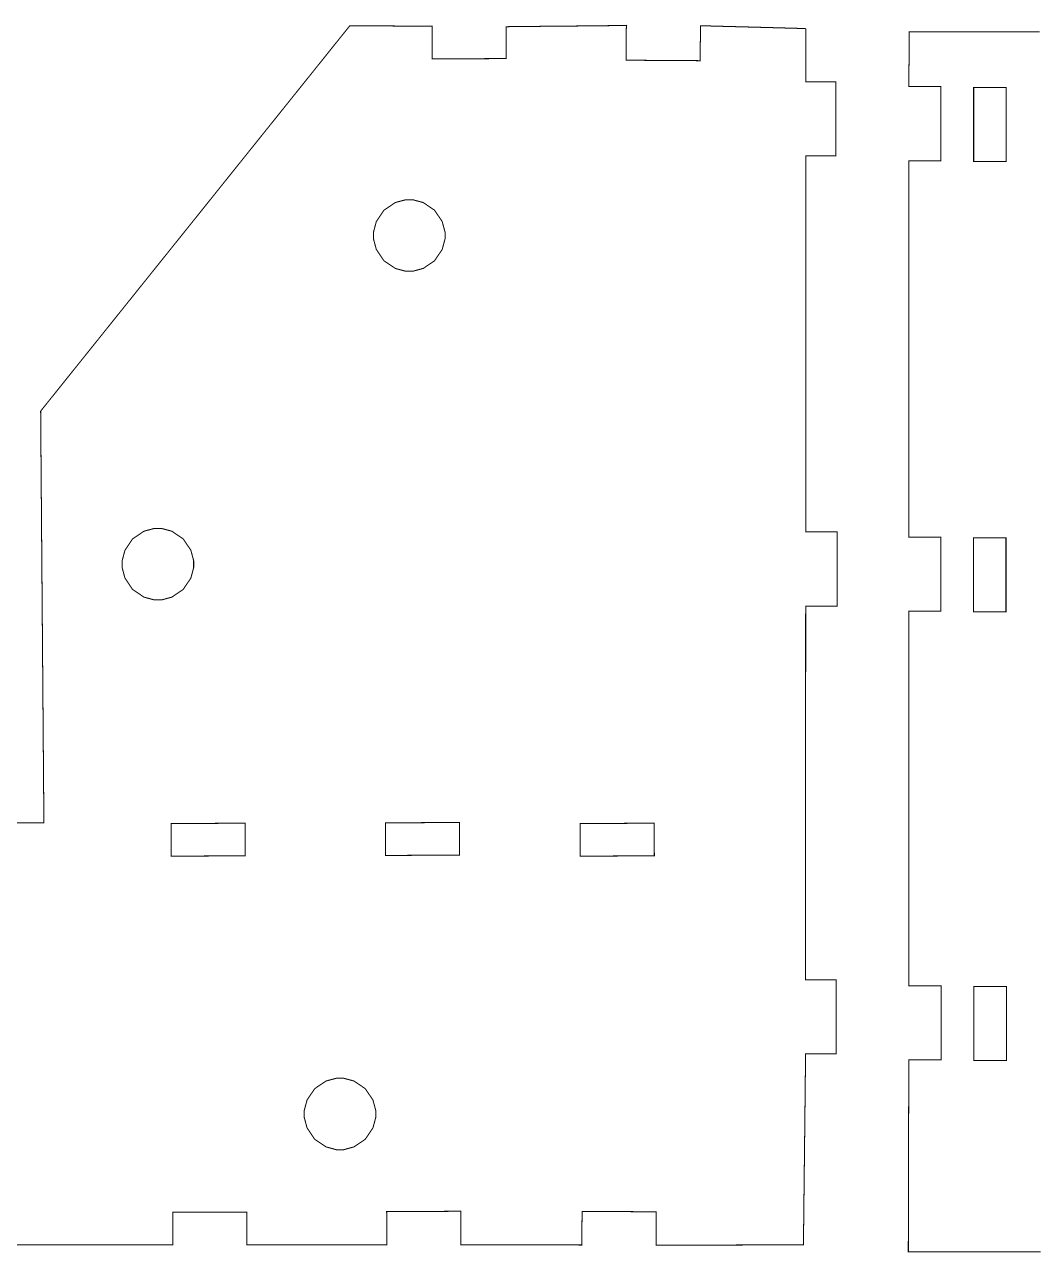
# Model space of a CAD drawing. Extents: x 0.7 to 27.4, y 1.6 to 10.2.
# Drawn here: x 6.86 to 9.507, y 6.965 to 10.183 of the extents above; entities that cross this region are included whole.
import ezdxf

# ---------------------------------------------------------------- set-up
doc = ezdxf.new("R2010")
doc.units = 0
doc.header["$MEASUREMENT"] = 0

msp = doc.modelspace()

# ---------------------------------------------------------------- linework, layer by layer
at = {"color": 0, "const_width": 0.00266}
for points in [[(8.90788, 10.1728), (8.90788, 10.1728), (8.90788, 10.1512), (8.90788, 10.1033), (8.90788, 10.0554), (8.90788, 10.0336), (8.90788, 10.0336), (8.90788, 10.0336), (8.92019, 10.0336), (8.94743, 10.0336), (8.97467, 10.0336), (8.98703, 10.0336), (8.98703, 10.0336), (8.98703, 10.0336), (8.98703, 10.0253), (8.98703, 10.0033), (8.98703, 9.97222), (8.98703, 9.93658), (8.98703, 9.90093), (8.98703, 9.86985), (8.98703, 9.84782), (8.98703, 9.83946), (8.98703, 9.83946), (8.98703, 9.83946), (8.97461, 9.83946), (8.94743, 9.83946), (8.92019, 9.83946), (8.90782, 9.83946), (8.90782, 9.83946), (8.90782, 9.83946), (8.90776, 9.79715), (8.90776, 9.68544), (8.90776, 9.5275), (8.90771, 9.34646), (8.90767, 9.16547), (8.90767, 9.00754), (8.90767, 8.89583), (8.90767, 8.85346), (8.90767, 8.85346), (8.90767, 8.85346), (8.92046, 8.85346), (8.94874, 8.85346), (8.97694, 8.85346), (8.98981, 8.85346), (8.98981, 8.85346), (8.98981, 8.85346), (8.98981, 8.84517), (8.98981, 8.82314), (8.98981, 8.79204), (8.98981, 8.7564), (8.98981, 8.72076), (8.98981, 8.68967), (8.98981, 8.66764), (8.98981, 8.65929), (8.98981, 8.65929), (8.98981, 8.65929), (8.97694, 8.65929), (8.94874, 8.65929), (8.92046, 8.65929), (8.90767, 8.65929), (8.90767, 8.65929), (8.90767, 8.65929), (8.90761, 8.61724), (8.90761, 8.50624), (8.90756, 8.34933), (8.90756, 8.16943), (8.9075, 7.98958), (8.90744, 7.83268), (8.90744, 7.72168), (8.90744, 7.67958), (8.90744, 7.67958), (8.90744, 7.67958), (8.91997, 7.67958), (8.94754, 7.67958), (8.9751, 7.67958), (8.98768, 7.67958), (8.98768, 7.67958), (8.98768, 7.67958), (8.98768, 7.67128), (8.98768, 7.64925), (8.98768, 7.61817), (8.98768, 7.58251), (8.98768, 7.54688), (8.98768, 7.51579), (8.98768, 7.49376), (8.98768, 7.4854), (8.98768, 7.4854), (8.98768, 7.4854), (8.9751, 7.4854), (8.94754, 7.4854), (8.91997, 7.4854), (8.90744, 7.4854), (8.90744, 7.4854), (8.90744, 7.4854), (8.90717, 7.46392), (8.90653, 7.40722), (8.90565, 7.3271), (8.90463, 7.23525), (8.90354, 7.14339), (8.90267, 7.06326), (8.90201, 7.00657), (8.90181, 6.98503), (8.90181, 6.98503), (8.90181, 6.98503), (8.88514, 6.98503), (8.84136, 6.98492), (8.77946, 6.98481), (8.7085, 6.98465), (8.63753, 6.98454), (8.57563, 6.98443), (8.53185, 6.98432), (8.51525, 6.98426), (8.51525, 6.98426), (8.51525, 6.98426), (8.51531, 6.99794), (8.5154, 7.02794), (8.51551, 7.058), (8.51563, 7.07161), (8.51563, 7.07161), (8.51563, 7.07161), (8.50726, 7.07167), (8.48525, 7.07183), (8.45415, 7.07206), (8.41851, 7.07226), (8.38286, 7.07249), (8.35178, 7.07269), (8.32975, 7.07286), (8.32146, 7.07286), (8.32146, 7.07286), (8.32146, 7.07286), (8.32129, 7.05914), (8.32101, 7.02881), (8.32075, 6.99849), (8.32064, 6.98469), (8.32064, 6.98469), (8.32064, 6.98469), (8.30697, 6.98475), (8.27106, 6.98481), (8.22021, 6.98486), (8.162, 6.98492), (8.10374, 6.98497), (8.0529, 6.98503), (8.01699, 6.98508), (8.00336, 6.98508), (8.00336, 6.98508), (8.00336, 6.98508), (8.00331, 6.99886), (8.00325, 7.02908), (8.00319, 7.05935), (8.00319, 7.07308), (8.00319, 7.07308), (8.00319, 7.07308), (7.99485, 7.07308), (7.97282, 7.07297), (7.94174, 7.07286), (7.90608, 7.07269), (7.87044, 7.0726), (7.83936, 7.07249), (7.81733, 7.07238), (7.80903, 7.07232), (7.80903, 7.07232), (7.80903, 7.07232), (7.80908, 7.05871), (7.80919, 7.02869), (7.80931, 6.99875), (7.8094, 6.98508), (7.8094, 6.98508), (7.8094, 6.98508), (7.79357, 6.98508), (7.75185, 6.98508), (7.69288, 6.98508), (7.62528, 6.98508), (7.55767, 6.98508), (7.49869, 6.98508), (7.45697, 6.98508), (7.44119, 6.98508), (7.44119, 6.98508), (7.44119, 6.98508), (7.44276, 6.98508), (7.44276, 6.98508), (7.44276, 6.98508), (7.44271, 6.99849), (7.44271, 7.02783), (7.44271, 7.05724), (7.44271, 7.07058), (7.44271, 7.07058), (7.44271, 7.07058), (7.43435, 7.07058), (7.41233, 7.07058), (7.38124, 7.07058), (7.3456, 7.07053), (7.30994, 7.07047), (7.27886, 7.07047), (7.25683, 7.07047), (7.24854, 7.07042), (7.24854, 7.07042), (7.24854, 7.07042), (7.24854, 7.05713), (7.24854, 7.02778), (7.24854, 6.99843), (7.24858, 6.98508), (7.24858, 6.98508), (7.24858, 6.98508), (7.21994, 6.98514), (7.14447, 6.98514), (7.03776, 6.98514), (6.91542, 6.98514), (6.79308, 6.98514)], [(6.80647, 8.09153), (6.859, 8.09147), (6.89621, 8.09147), (6.91032, 8.09142), (6.91032, 8.09142), (6.91032, 8.09142), (6.90994, 8.13781), (6.90896, 8.25999), (6.90761, 8.43278), (6.90603, 8.63081), (6.90446, 8.82889), (6.9031, 9.00168), (6.90213, 9.12386), (6.90181, 9.17019), (6.90181, 9.17019), (6.90181, 9.17019), (6.91086, 9.18158), (6.93664, 9.2136), (6.97657, 9.26346), (7.02843, 9.32807), (7.08979, 9.40451), (7.15826, 9.48981), (7.2315, 9.58106), (7.30712, 9.67524), (7.38271, 9.76947), (7.45594, 9.86074), (7.52442, 9.94601), (7.58578, 10.0225), (7.63764, 10.0871), (7.67757, 10.1369), (7.70335, 10.1689), (7.71246, 10.1803), (7.71246, 10.1803), (7.71246, 10.1803), (7.72168, 10.1802), (7.74615, 10.1801), (7.78071, 10.1798), (7.82032, 10.1796), (7.85986, 10.1793), (7.89442, 10.1791), (7.91889, 10.1789), (7.92817, 10.1788), (7.92817, 10.1788), (7.92817, 10.1788), (7.92817, 10.1655), (7.92833, 10.1361), (7.92844, 10.1067), (7.9285, 10.0933), (7.9285, 10.0933), (7.9285, 10.0933), (7.93679, 10.0934), (7.95882, 10.0935), (7.9899, 10.0936), (8.02556, 10.0937), (8.06119, 10.0939), (8.09229, 10.094), (8.11431, 10.0941), (8.12267, 10.0941), (8.12267, 10.0941), (8.12267, 10.0941), (8.12261, 10.1072), (8.1225, 10.1359), (8.12235, 10.1647), (8.12235, 10.1777), (8.12235, 10.1777), (8.12235, 10.1777), (8.13585, 10.1779), (8.17156, 10.1782), (8.22206, 10.1788), (8.27989, 10.1793), (8.33772, 10.1798), (8.38824, 10.1804), (8.42393, 10.1807), (8.4375, 10.1808), (8.4375, 10.1808)], [(8.90788, 10.1728), (8.90788, 10.1728), (8.86475, 10.174), (8.76992, 10.1766), (8.67503, 10.1791), (8.63194, 10.1803), (8.63194, 10.1803), (8.63194, 10.1803), (8.63178, 10.166), (8.6314, 10.1344), (8.63103, 10.103), (8.63092, 10.0886), (8.63092, 10.0886), (8.63092, 10.0886), (8.62256, 10.0887), (8.60053, 10.0888), (8.56944, 10.089), (8.53381, 10.0893), (8.49815, 10.0895), (8.46707, 10.0897), (8.44504, 10.0898), (8.43674, 10.0899), (8.43674, 10.0899), (8.43674, 10.0899), (8.43685, 10.1041), (8.43713, 10.1354), (8.43733, 10.1667), (8.4375, 10.1808), (8.4375, 10.1808), (8.4375, 10.1808), (8.43901, 10.182), (8.43901, 10.182)], [(9.52371, 6.96653), (9.39632, 6.96653), (9.28521, 6.96653), (9.2066, 6.96653), (9.17681, 6.96653), (9.17681, 6.96653), (9.17681, 6.96653), (9.17681, 6.98817), (9.17697, 7.04525), (9.17714, 7.12587), (9.1774, 7.21832), (9.17763, 7.31076), (9.17779, 7.39139), (9.17796, 7.44846), (9.178, 7.47006), (9.178, 7.47006), (9.178, 7.47006), (9.19129, 7.47006), (9.22054, 7.47006), (9.24978, 7.47006), (9.26313, 7.47006), (9.26313, 7.47006), (9.26313, 7.47006), (9.26313, 7.4784), (9.26313, 7.50043), (9.26313, 7.53153), (9.26313, 7.56717), (9.26313, 7.60281), (9.26313, 7.6339), (9.26313, 7.65593), (9.26313, 7.66422), (9.26313, 7.66422), (9.26313, 7.66422), (9.24978, 7.66422), (9.22054, 7.66422), (9.19129, 7.66422), (9.178, 7.66422), (9.178, 7.66422), (9.178, 7.66422), (9.178, 7.70643), (9.178, 7.81765), (9.178, 7.97493), (9.178, 8.15517), (9.178, 8.33539), (9.178, 8.49268), (9.178, 8.60389), (9.178, 8.64606), (9.178, 8.64606), (9.178, 8.64606), (9.19108, 8.64606), (9.21983, 8.64606), (9.24858, 8.64606), (9.26172, 8.64606), (9.26172, 8.64606), (9.26172, 8.64606), (9.26172, 8.6544), (9.26172, 8.67643), (9.26172, 8.70751), (9.26172, 8.74317), (9.26172, 8.77881), (9.26172, 8.8099), (9.26172, 8.83192), (9.26172, 8.84022), (9.26172, 8.84022), (9.26172, 8.84022), (9.24858, 8.84022), (9.21983, 8.84022), (9.19108, 8.84022), (9.178, 8.84022), (9.178, 8.84022), (9.178, 8.84022), (9.178, 8.88265), (9.178, 8.99436), (9.178, 9.15229), (9.178, 9.33339), (9.178, 9.51449), (9.178, 9.67242), (9.178, 9.78412), (9.178, 9.8265), (9.178, 9.8265), (9.178, 9.8265), (9.19119, 9.8265), (9.22021, 9.8265), (9.24918, 9.8265), (9.26243, 9.8265), (9.26243, 9.8265), (9.26243, 9.8265), (9.26243, 9.83485), (9.26243, 9.85688), (9.26243, 9.88797), (9.26243, 9.92361), (9.26243, 9.95925), (9.26243, 9.99035), (9.26243, 10.0124), (9.26243, 10.0207), (9.26243, 10.0207), (9.26243, 10.0207), (9.24918, 10.0207), (9.22021, 10.0207), (9.19119, 10.0207), (9.178, 10.0207), (9.178, 10.0207), (9.178, 10.0207), (9.17822, 10.0431), (9.17871, 10.0924), (9.17914, 10.1417), (9.17942, 10.1641), (9.17942, 10.1641), (9.17942, 10.1641), (9.17942, 10.1641), (9.19476, 10.1641), (9.23525, 10.1641), (9.29254, 10.1641), (9.35818, 10.1641), (9.42378, 10.1641), (9.48107, 10.1641), (9.52154, 10.1641)]]:
    msp.add_lwpolyline(points, dxfattribs=at)
for points in [[(9.3481, 10.0186), (9.4336, 10.0186), (9.4336, 9.82443), (9.3481, 9.82443), (9.3481, 10.0186)], [(7.86828, 9.72424), (7.8591, 9.72424), (7.83176, 9.7169), (7.80197, 9.69678), (7.78185, 9.66699), (7.77453, 9.63965), (7.77453, 9.63049), (7.77453, 9.62136), (7.78185, 9.59403), (7.80197, 9.56418), (7.83176, 9.54411), (7.8591, 9.53674), (7.86828, 9.53674), (7.87739, 9.53674), (7.90474, 9.54411), (7.93451, 9.56418), (7.95464, 9.59403), (7.96203, 9.62136), (7.96203, 9.63049), (7.96203, 9.63965), (7.95464, 9.66699), (7.93451, 9.69678), (7.90474, 9.7169), (7.87739, 9.72424), (7.86828, 9.72424)], [(7.86828, 9.72424), (7.8591, 9.72424), (7.83176, 9.7169), (7.80197, 9.69678), (7.78185, 9.66699), (7.77453, 9.63965), (7.77453, 9.63049), (7.77453, 9.62136), (7.78185, 9.59403), (7.80197, 9.56418), (7.83176, 9.54411), (7.8591, 9.53674), (7.86828, 9.53674), (7.87739, 9.53674), (7.90474, 9.54411), (7.93451, 9.56418), (7.95464, 9.59403), (7.96203, 9.62136), (7.96203, 9.63049), (7.96203, 9.63965), (7.95464, 9.66699), (7.93451, 9.69678), (7.90474, 9.7169), (7.87739, 9.72424), (7.86828, 9.72424)], [(7.86828, 9.72424), (7.8591, 9.72424), (7.83176, 9.7169), (7.80197, 9.69678), (7.78185, 9.66699), (7.77453, 9.63965), (7.77453, 9.63049), (7.77453, 9.62136), (7.78185, 9.59403), (7.80197, 9.56418), (7.83176, 9.54411), (7.8591, 9.53674), (7.86828, 9.53674), (7.87739, 9.53674), (7.90474, 9.54411), (7.93451, 9.56418), (7.95464, 9.59403), (7.96203, 9.62136), (7.96203, 9.63049), (7.96203, 9.63965), (7.95464, 9.66699), (7.93451, 9.69678), (7.90474, 9.7169), (7.87739, 9.72424), (7.86828, 9.72424)], [(7.86828, 9.72424), (7.8591, 9.72424), (7.83176, 9.7169), (7.80197, 9.69678), (7.78185, 9.66699), (7.77453, 9.63965), (7.77453, 9.63049), (7.77453, 9.62136), (7.78185, 9.59403), (7.80197, 9.56418), (7.83176, 9.54411), (7.8591, 9.53674), (7.86828, 9.53674), (7.87739, 9.53674), (7.90474, 9.54411), (7.93451, 9.56418), (7.95464, 9.59403), (7.96203, 9.62136), (7.96203, 9.63049), (7.96203, 9.63965), (7.95464, 9.66699), (7.93451, 9.69678), (7.90474, 9.7169), (7.87739, 9.72424), (7.86828, 9.72424)], [(7.86828, 9.72424), (7.8591, 9.72424), (7.83176, 9.7169), (7.80197, 9.69678), (7.78185, 9.66699), (7.77453, 9.63965), (7.77453, 9.63049), (7.77453, 9.62136), (7.78185, 9.59403), (7.80197, 9.56418), (7.83176, 9.54411), (7.8591, 9.53674), (7.86828, 9.53674), (7.87739, 9.53674), (7.90474, 9.54411), (7.93451, 9.56418), (7.95464, 9.59403), (7.96203, 9.62136), (7.96203, 9.63049), (7.96203, 9.63965), (7.95464, 9.66699), (7.93451, 9.69678), (7.90474, 9.7169), (7.87739, 9.72424), (7.86828, 9.72424)], [(7.86828, 9.72424), (7.8591, 9.72424), (7.83176, 9.7169), (7.80197, 9.69678), (7.78185, 9.66699), (7.77453, 9.63965), (7.77453, 9.63049), (7.77453, 9.62136), (7.78185, 9.59403), (7.80197, 9.56418), (7.83176, 9.54411), (7.8591, 9.53674), (7.86828, 9.53674), (7.87739, 9.53674), (7.90474, 9.54411), (7.93451, 9.56418), (7.95464, 9.59403), (7.96203, 9.62136), (7.96203, 9.63049), (7.96203, 9.63965), (7.95464, 9.66699), (7.93451, 9.69678), (7.90474, 9.7169), (7.87739, 9.72424), (7.86828, 9.72424)], [(7.86828, 9.72424), (7.8591, 9.72424), (7.83176, 9.7169), (7.80197, 9.69678), (7.78185, 9.66699), (7.77453, 9.63965), (7.77453, 9.63049), (7.77453, 9.62136), (7.78185, 9.59403), (7.80197, 9.56418), (7.83176, 9.54411), (7.8591, 9.53674), (7.86828, 9.53674), (7.87739, 9.53674), (7.90474, 9.54411), (7.93451, 9.56418), (7.95464, 9.59403), (7.96203, 9.62136), (7.96203, 9.63049), (7.96203, 9.63965), (7.95464, 9.66699), (7.93451, 9.69678), (7.90474, 9.7169), (7.87739, 9.72424), (7.86828, 9.72424)], [(7.86828, 9.72424), (7.8591, 9.72424), (7.83176, 9.7169), (7.80197, 9.69678), (7.78185, 9.66699), (7.77453, 9.63965), (7.77453, 9.63049), (7.77453, 9.62136), (7.78185, 9.59403), (7.80197, 9.56418), (7.83176, 9.54411), (7.8591, 9.53674), (7.86828, 9.53674), (7.87739, 9.53674), (7.90474, 9.54411), (7.93451, 9.56418), (7.95464, 9.59403), (7.96203, 9.62136), (7.96203, 9.63049), (7.96203, 9.63965), (7.95464, 9.66699), (7.93451, 9.69678), (7.90474, 9.7169), (7.87739, 9.72424), (7.86828, 9.72424)], [(7.86828, 9.72424), (7.8591, 9.72424), (7.83176, 9.7169), (7.80197, 9.69678), (7.78185, 9.66699), (7.77453, 9.63965), (7.77453, 9.63049), (7.77453, 9.62136), (7.78185, 9.59403), (7.80197, 9.56418), (7.83176, 9.54411), (7.8591, 9.53674), (7.86828, 9.53674), (7.87739, 9.53674), (7.90474, 9.54411), (7.93451, 9.56418), (7.95464, 9.59403), (7.96203, 9.62136), (7.96203, 9.63049), (7.96203, 9.63965), (7.95464, 9.66699), (7.93451, 9.69678), (7.90474, 9.7169), (7.87739, 9.72424), (7.86828, 9.72424)], [(7.86828, 9.72424), (7.8591, 9.72424), (7.83176, 9.7169), (7.80197, 9.69678), (7.78185, 9.66699), (7.77453, 9.63965), (7.77453, 9.63049), (7.77453, 9.62136), (7.78185, 9.59403), (7.80197, 9.56418), (7.83176, 9.54411), (7.8591, 9.53674), (7.86828, 9.53674), (7.87739, 9.53674), (7.90474, 9.54411), (7.93451, 9.56418), (7.95464, 9.59403), (7.96203, 9.62136), (7.96203, 9.63049), (7.96203, 9.63965), (7.95464, 9.66699), (7.93451, 9.69678), (7.90474, 9.7169), (7.87739, 9.72424), (7.86828, 9.72424)], [(7.86828, 9.72424), (7.8591, 9.72424), (7.83176, 9.7169), (7.80197, 9.69678), (7.78185, 9.66699), (7.77453, 9.63965), (7.77453, 9.63049), (7.77453, 9.62136), (7.78185, 9.59403), (7.80197, 9.56418), (7.83176, 9.54411), (7.8591, 9.53674), (7.86828, 9.53674), (7.87739, 9.53674), (7.90474, 9.54411), (7.93451, 9.56418), (7.95464, 9.59403), (7.96203, 9.62136), (7.96203, 9.63049), (7.96203, 9.63965), (7.95464, 9.66699), (7.93451, 9.69678), (7.90474, 9.7169), (7.87739, 9.72424), (7.86828, 9.72424)], [(7.86828, 9.72424), (7.8591, 9.72424), (7.83176, 9.7169), (7.80197, 9.69678), (7.78185, 9.66699), (7.77453, 9.63965), (7.77453, 9.63049), (7.77453, 9.62136), (7.78185, 9.59403), (7.80197, 9.56418), (7.83176, 9.54411), (7.8591, 9.53674), (7.86828, 9.53674), (7.87739, 9.53674), (7.90474, 9.54411), (7.93451, 9.56418), (7.95464, 9.59403), (7.96203, 9.62136), (7.96203, 9.63049), (7.96203, 9.63965), (7.95464, 9.66699), (7.93451, 9.69678), (7.90474, 9.7169), (7.87739, 9.72424), (7.86828, 9.72424)], [(7.86828, 9.72424), (7.8591, 9.72424), (7.83176, 9.7169), (7.80197, 9.69678), (7.78185, 9.66699), (7.77453, 9.63965), (7.77453, 9.63049), (7.77453, 9.62136), (7.78185, 9.59403), (7.80197, 9.56418), (7.83176, 9.54411), (7.8591, 9.53674), (7.86828, 9.53674), (7.87739, 9.53674), (7.90474, 9.54411), (7.93451, 9.56418), (7.95464, 9.59403), (7.96203, 9.62136), (7.96203, 9.63049), (7.96203, 9.63965), (7.95464, 9.66699), (7.93451, 9.69678), (7.90474, 9.7169), (7.87739, 9.72424), (7.86828, 9.72424)], [(7.86828, 9.72424), (7.8591, 9.72424), (7.83176, 9.7169), (7.80197, 9.69678), (7.78185, 9.66699), (7.77453, 9.63965), (7.77453, 9.63049), (7.77453, 9.62136), (7.78185, 9.59403), (7.80197, 9.56418), (7.83176, 9.54411), (7.8591, 9.53674), (7.86828, 9.53674), (7.87739, 9.53674), (7.90474, 9.54411), (7.93451, 9.56418), (7.95464, 9.59403), (7.96203, 9.62136), (7.96203, 9.63049), (7.96203, 9.63965), (7.95464, 9.66699), (7.93451, 9.69678), (7.90474, 9.7169), (7.87739, 9.72424), (7.86828, 9.72424)], [(7.86828, 9.72424), (7.8591, 9.72424), (7.83176, 9.7169), (7.80197, 9.69678), (7.78185, 9.66699), (7.77453, 9.63965), (7.77453, 9.63049), (7.77453, 9.62136), (7.78185, 9.59403), (7.80197, 9.56418), (7.83176, 9.54411), (7.8591, 9.53674), (7.86828, 9.53674), (7.87739, 9.53674), (7.90474, 9.54411), (7.93451, 9.56418), (7.95464, 9.59403), (7.96203, 9.62136), (7.96203, 9.63049), (7.96203, 9.63965), (7.95464, 9.66699), (7.93451, 9.69678), (7.90474, 9.7169), (7.87739, 9.72424), (7.86828, 9.72424)], [(7.86828, 9.72424), (7.8591, 9.72424), (7.83176, 9.7169), (7.80197, 9.69678), (7.78185, 9.66699), (7.77453, 9.63965), (7.77453, 9.63049), (7.77453, 9.62136), (7.78185, 9.59403), (7.80197, 9.56418), (7.83176, 9.54411), (7.8591, 9.53674), (7.86828, 9.53674), (7.87739, 9.53674), (7.90474, 9.54411), (7.93451, 9.56418), (7.95464, 9.59403), (7.96203, 9.62136), (7.96203, 9.63049), (7.96203, 9.63965), (7.95464, 9.66699), (7.93451, 9.69678), (7.90474, 9.7169), (7.87739, 9.72424), (7.86828, 9.72424)], [(7.86828, 9.72424), (7.8591, 9.72424), (7.83176, 9.7169), (7.80197, 9.69678), (7.78185, 9.66699), (7.77453, 9.63965), (7.77453, 9.63049), (7.77453, 9.62136), (7.78185, 9.59403), (7.80197, 9.56418), (7.83176, 9.54411), (7.8591, 9.53674), (7.86828, 9.53674), (7.87739, 9.53674), (7.90474, 9.54411), (7.93451, 9.56418), (7.95464, 9.59403), (7.96203, 9.62136), (7.96203, 9.63049), (7.96203, 9.63965), (7.95464, 9.66699), (7.93451, 9.69678), (7.90474, 9.7169), (7.87739, 9.72424), (7.86828, 9.72424)], [(7.86828, 9.72424), (7.8591, 9.72424), (7.83176, 9.7169), (7.80197, 9.69678), (7.78185, 9.66699), (7.77453, 9.63965), (7.77453, 9.63049), (7.77453, 9.62136), (7.78185, 9.59403), (7.80197, 9.56418), (7.83176, 9.54411), (7.8591, 9.53674), (7.86828, 9.53674), (7.87739, 9.53674), (7.90474, 9.54411), (7.93451, 9.56418), (7.95464, 9.59403), (7.96203, 9.62136), (7.96203, 9.63049), (7.96203, 9.63965), (7.95464, 9.66699), (7.93451, 9.69678), (7.90474, 9.7169), (7.87739, 9.72424), (7.86828, 9.72424)], [(7.86828, 9.72424), (7.8591, 9.72424), (7.83176, 9.7169), (7.80197, 9.69678), (7.78185, 9.66699), (7.77453, 9.63965), (7.77453, 9.63049), (7.77453, 9.62136), (7.78185, 9.59403), (7.80197, 9.56418), (7.83176, 9.54411), (7.8591, 9.53674), (7.86828, 9.53674), (7.87739, 9.53674), (7.90474, 9.54411), (7.93451, 9.56418), (7.95464, 9.59403), (7.96203, 9.62136), (7.96203, 9.63049), (7.96203, 9.63965), (7.95464, 9.66699), (7.93451, 9.69678), (7.90474, 9.7169), (7.87739, 9.72424), (7.86828, 9.72424)], [(7.86828, 9.72424), (7.8591, 9.72424), (7.83176, 9.7169), (7.80197, 9.69678), (7.78185, 9.66699), (7.77453, 9.63965), (7.77453, 9.63049), (7.77453, 9.62136), (7.78185, 9.59403), (7.80197, 9.56418), (7.83176, 9.54411), (7.8591, 9.53674), (7.86828, 9.53674), (7.87739, 9.53674), (7.90474, 9.54411), (7.93451, 9.56418), (7.95464, 9.59403), (7.96203, 9.62136), (7.96203, 9.63049), (7.96203, 9.63965), (7.95464, 9.66699), (7.93451, 9.69678), (7.90474, 9.7169), (7.87739, 9.72424), (7.86828, 9.72424)], [(7.86828, 9.72424), (7.8591, 9.72424), (7.83176, 9.7169), (7.80197, 9.69678), (7.78185, 9.66699), (7.77453, 9.63965), (7.77453, 9.63049), (7.77453, 9.62136), (7.78185, 9.59403), (7.80197, 9.56418), (7.83176, 9.54411), (7.8591, 9.53674), (7.86828, 9.53674), (7.87739, 9.53674), (7.90474, 9.54411), (7.93451, 9.56418), (7.95464, 9.59403), (7.96203, 9.62136), (7.96203, 9.63049), (7.96203, 9.63965), (7.95464, 9.66699), (7.93451, 9.69678), (7.90474, 9.7169), (7.87739, 9.72424), (7.86828, 9.72424)], [(7.20925, 8.86279), (7.20008, 8.86279), (7.17275, 8.85547), (7.1429, 8.83539), (7.12283, 8.80556), (7.1155, 8.77821), (7.1155, 8.76904), (7.1155, 8.75993), (7.12283, 8.73258), (7.1429, 8.70281), (7.17275, 8.68267), (7.20008, 8.67529), (7.20925, 8.67529), (7.21838, 8.67529), (7.24571, 8.68267), (7.2755, 8.70281), (7.29562, 8.73258), (7.303, 8.75993), (7.303, 8.76904), (7.303, 8.77821), (7.29562, 8.80556), (7.2755, 8.83539), (7.24571, 8.85547), (7.21838, 8.86279), (7.20925, 8.86279)], [(7.20925, 8.86279), (7.20008, 8.86279), (7.17275, 8.85547), (7.1429, 8.83539), (7.12283, 8.80556), (7.1155, 8.77821), (7.1155, 8.76904), (7.1155, 8.75993), (7.12283, 8.73258), (7.1429, 8.70281), (7.17275, 8.68267), (7.20008, 8.67529), (7.20925, 8.67529), (7.21838, 8.67529), (7.24571, 8.68267), (7.2755, 8.70281), (7.29562, 8.73258), (7.303, 8.75993), (7.303, 8.76904), (7.303, 8.77821), (7.29562, 8.80556), (7.2755, 8.83539), (7.24571, 8.85547), (7.21838, 8.86279), (7.20925, 8.86279)], [(7.20925, 8.86279), (7.20008, 8.86279), (7.17275, 8.85547), (7.1429, 8.83539), (7.12283, 8.80556), (7.1155, 8.77821), (7.1155, 8.76904), (7.1155, 8.75993), (7.12283, 8.73258), (7.1429, 8.70281), (7.17275, 8.68267), (7.20008, 8.67529), (7.20925, 8.67529), (7.21838, 8.67529), (7.24571, 8.68267), (7.2755, 8.70281), (7.29562, 8.73258), (7.303, 8.75993), (7.303, 8.76904), (7.303, 8.77821), (7.29562, 8.80556), (7.2755, 8.83539), (7.24571, 8.85547), (7.21838, 8.86279), (7.20925, 8.86279)], [(7.20925, 8.86279), (7.20008, 8.86279), (7.17275, 8.85547), (7.1429, 8.83539), (7.12283, 8.80556), (7.1155, 8.77821), (7.1155, 8.76904), (7.1155, 8.75993), (7.12283, 8.73258), (7.1429, 8.70281), (7.17275, 8.68267), (7.20008, 8.67529), (7.20925, 8.67529), (7.21838, 8.67529), (7.24571, 8.68267), (7.2755, 8.70281), (7.29562, 8.73258), (7.303, 8.75993), (7.303, 8.76904), (7.303, 8.77821), (7.29562, 8.80556), (7.2755, 8.83539), (7.24571, 8.85547), (7.21838, 8.86279), (7.20925, 8.86279)], [(7.20925, 8.86279), (7.20008, 8.86279), (7.17275, 8.85547), (7.1429, 8.83539), (7.12283, 8.80556), (7.1155, 8.77821), (7.1155, 8.76904), (7.1155, 8.75993), (7.12283, 8.73258), (7.1429, 8.70281), (7.17275, 8.68267), (7.20008, 8.67529), (7.20925, 8.67529), (7.21838, 8.67529), (7.24571, 8.68267), (7.2755, 8.70281), (7.29562, 8.73258), (7.303, 8.75993), (7.303, 8.76904), (7.303, 8.77821), (7.29562, 8.80556), (7.2755, 8.83539), (7.24571, 8.85547), (7.21838, 8.86279), (7.20925, 8.86279)], [(7.20925, 8.86279), (7.20008, 8.86279), (7.17275, 8.85547), (7.1429, 8.83539), (7.12283, 8.80556), (7.1155, 8.77821), (7.1155, 8.76904), (7.1155, 8.75993), (7.12283, 8.73258), (7.1429, 8.70281), (7.17275, 8.68267), (7.20008, 8.67529), (7.20925, 8.67529), (7.21838, 8.67529), (7.24571, 8.68267), (7.2755, 8.70281), (7.29562, 8.73258), (7.303, 8.75993), (7.303, 8.76904), (7.303, 8.77821), (7.29562, 8.80556), (7.2755, 8.83539), (7.24571, 8.85547), (7.21838, 8.86279), (7.20925, 8.86279)], [(7.20925, 8.86279), (7.20008, 8.86279), (7.17275, 8.85547), (7.1429, 8.83539), (7.12283, 8.80556), (7.1155, 8.77821), (7.1155, 8.76904), (7.1155, 8.75993), (7.12283, 8.73258), (7.1429, 8.70281), (7.17275, 8.68267), (7.20008, 8.67529), (7.20925, 8.67529), (7.21838, 8.67529), (7.24571, 8.68267), (7.2755, 8.70281), (7.29562, 8.73258), (7.303, 8.75993), (7.303, 8.76904), (7.303, 8.77821), (7.29562, 8.80556), (7.2755, 8.83539), (7.24571, 8.85547), (7.21838, 8.86279), (7.20925, 8.86279)], [(7.20925, 8.86279), (7.20008, 8.86279), (7.17275, 8.85547), (7.1429, 8.83539), (7.12283, 8.80556), (7.1155, 8.77821), (7.1155, 8.76904), (7.1155, 8.75993), (7.12283, 8.73258), (7.1429, 8.70281), (7.17275, 8.68267), (7.20008, 8.67529), (7.20925, 8.67529), (7.21838, 8.67529), (7.24571, 8.68267), (7.2755, 8.70281), (7.29562, 8.73258), (7.303, 8.75993), (7.303, 8.76904), (7.303, 8.77821), (7.29562, 8.80556), (7.2755, 8.83539), (7.24571, 8.85547), (7.21838, 8.86279), (7.20925, 8.86279)], [(7.20925, 8.86279), (7.20008, 8.86279), (7.17275, 8.85547), (7.1429, 8.83539), (7.12283, 8.80556), (7.1155, 8.77821), (7.1155, 8.76904), (7.1155, 8.75993), (7.12283, 8.73258), (7.1429, 8.70281), (7.17275, 8.68267), (7.20008, 8.67529), (7.20925, 8.67529), (7.21838, 8.67529), (7.24571, 8.68267), (7.2755, 8.70281), (7.29562, 8.73258), (7.303, 8.75993), (7.303, 8.76904), (7.303, 8.77821), (7.29562, 8.80556), (7.2755, 8.83539), (7.24571, 8.85547), (7.21838, 8.86279), (7.20925, 8.86279)], [(7.20925, 8.86279), (7.20008, 8.86279), (7.17275, 8.85547), (7.1429, 8.83539), (7.12283, 8.80556), (7.1155, 8.77821), (7.1155, 8.76904), (7.1155, 8.75993), (7.12283, 8.73258), (7.1429, 8.70281), (7.17275, 8.68267), (7.20008, 8.67529), (7.20925, 8.67529), (7.21838, 8.67529), (7.24571, 8.68267), (7.2755, 8.70281), (7.29562, 8.73258), (7.303, 8.75993), (7.303, 8.76904), (7.303, 8.77821), (7.29562, 8.80556), (7.2755, 8.83539), (7.24571, 8.85547), (7.21838, 8.86279), (7.20925, 8.86279)], [(7.20925, 8.86279), (7.20008, 8.86279), (7.17275, 8.85547), (7.1429, 8.83539), (7.12283, 8.80556), (7.1155, 8.77821), (7.1155, 8.76904), (7.1155, 8.75993), (7.12283, 8.73258), (7.1429, 8.70281), (7.17275, 8.68267), (7.20008, 8.67529), (7.20925, 8.67529), (7.21838, 8.67529), (7.24571, 8.68267), (7.2755, 8.70281), (7.29562, 8.73258), (7.303, 8.75993), (7.303, 8.76904), (7.303, 8.77821), (7.29562, 8.80556), (7.2755, 8.83539), (7.24571, 8.85547), (7.21838, 8.86279), (7.20925, 8.86279)], [(7.20925, 8.86279), (7.20008, 8.86279), (7.17275, 8.85547), (7.1429, 8.83539), (7.12283, 8.80556), (7.1155, 8.77821), (7.1155, 8.76904), (7.1155, 8.75993), (7.12283, 8.73258), (7.1429, 8.70281), (7.17275, 8.68267), (7.20008, 8.67529), (7.20925, 8.67529), (7.21838, 8.67529), (7.24571, 8.68267), (7.2755, 8.70281), (7.29562, 8.73258), (7.303, 8.75993), (7.303, 8.76904), (7.303, 8.77821), (7.29562, 8.80556), (7.2755, 8.83539), (7.24571, 8.85547), (7.21838, 8.86279), (7.20925, 8.86279)], [(7.20925, 8.86279), (7.20008, 8.86279), (7.17275, 8.85547), (7.1429, 8.83539), (7.12283, 8.80556), (7.1155, 8.77821), (7.1155, 8.76904), (7.1155, 8.75993), (7.12283, 8.73258), (7.1429, 8.70281), (7.17275, 8.68267), (7.20008, 8.67529), (7.20925, 8.67529), (7.21838, 8.67529), (7.24571, 8.68267), (7.2755, 8.70281), (7.29562, 8.73258), (7.303, 8.75993), (7.303, 8.76904), (7.303, 8.77821), (7.29562, 8.80556), (7.2755, 8.83539), (7.24571, 8.85547), (7.21838, 8.86279), (7.20925, 8.86279)], [(7.20925, 8.86279), (7.20008, 8.86279), (7.17275, 8.85547), (7.1429, 8.83539), (7.12283, 8.80556), (7.1155, 8.77821), (7.1155, 8.76904), (7.1155, 8.75993), (7.12283, 8.73258), (7.1429, 8.70281), (7.17275, 8.68267), (7.20008, 8.67529), (7.20925, 8.67529), (7.21838, 8.67529), (7.24571, 8.68267), (7.2755, 8.70281), (7.29562, 8.73258), (7.303, 8.75993), (7.303, 8.76904), (7.303, 8.77821), (7.29562, 8.80556), (7.2755, 8.83539), (7.24571, 8.85547), (7.21838, 8.86279), (7.20925, 8.86279)], [(7.20925, 8.86279), (7.20008, 8.86279), (7.17275, 8.85547), (7.1429, 8.83539), (7.12283, 8.80556), (7.1155, 8.77821), (7.1155, 8.76904), (7.1155, 8.75993), (7.12283, 8.73258), (7.1429, 8.70281), (7.17275, 8.68267), (7.20008, 8.67529), (7.20925, 8.67529), (7.21838, 8.67529), (7.24571, 8.68267), (7.2755, 8.70281), (7.29562, 8.73258), (7.303, 8.75993), (7.303, 8.76904), (7.303, 8.77821), (7.29562, 8.80556), (7.2755, 8.83539), (7.24571, 8.85547), (7.21838, 8.86279), (7.20925, 8.86279)], [(7.20925, 8.86279), (7.20008, 8.86279), (7.17275, 8.85547), (7.1429, 8.83539), (7.12283, 8.80556), (7.1155, 8.77821), (7.1155, 8.76904), (7.1155, 8.75993), (7.12283, 8.73258), (7.1429, 8.70281), (7.17275, 8.68267), (7.20008, 8.67529), (7.20925, 8.67529), (7.21838, 8.67529), (7.24571, 8.68267), (7.2755, 8.70281), (7.29562, 8.73258), (7.303, 8.75993), (7.303, 8.76904), (7.303, 8.77821), (7.29562, 8.80556), (7.2755, 8.83539), (7.24571, 8.85547), (7.21838, 8.86279), (7.20925, 8.86279)], [(7.20925, 8.86279), (7.20008, 8.86279), (7.17275, 8.85547), (7.1429, 8.83539), (7.12283, 8.80556), (7.1155, 8.77821), (7.1155, 8.76904), (7.1155, 8.75993), (7.12283, 8.73258), (7.1429, 8.70281), (7.17275, 8.68267), (7.20008, 8.67529), (7.20925, 8.67529), (7.21838, 8.67529), (7.24571, 8.68267), (7.2755, 8.70281), (7.29562, 8.73258), (7.303, 8.75993), (7.303, 8.76904), (7.303, 8.77821), (7.29562, 8.80556), (7.2755, 8.83539), (7.24571, 8.85547), (7.21838, 8.86279), (7.20925, 8.86279)], [(7.20925, 8.86279), (7.20008, 8.86279), (7.17275, 8.85547), (7.1429, 8.83539), (7.12283, 8.80556), (7.1155, 8.77821), (7.1155, 8.76904), (7.1155, 8.75993), (7.12283, 8.73258), (7.1429, 8.70281), (7.17275, 8.68267), (7.20008, 8.67529), (7.20925, 8.67529), (7.21838, 8.67529), (7.24571, 8.68267), (7.2755, 8.70281), (7.29562, 8.73258), (7.303, 8.75993), (7.303, 8.76904), (7.303, 8.77821), (7.29562, 8.80556), (7.2755, 8.83539), (7.24571, 8.85547), (7.21838, 8.86279), (7.20925, 8.86279)], [(7.20925, 8.86279), (7.20008, 8.86279), (7.17275, 8.85547), (7.1429, 8.83539), (7.12283, 8.80556), (7.1155, 8.77821), (7.1155, 8.76904), (7.1155, 8.75993), (7.12283, 8.73258), (7.1429, 8.70281), (7.17275, 8.68267), (7.20008, 8.67529), (7.20925, 8.67529), (7.21838, 8.67529), (7.24571, 8.68267), (7.2755, 8.70281), (7.29562, 8.73258), (7.303, 8.75993), (7.303, 8.76904), (7.303, 8.77821), (7.29562, 8.80556), (7.2755, 8.83539), (7.24571, 8.85547), (7.21838, 8.86279), (7.20925, 8.86279)], [(7.20925, 8.86279), (7.20008, 8.86279), (7.17275, 8.85547), (7.1429, 8.83539), (7.12283, 8.80556), (7.1155, 8.77821), (7.1155, 8.76904), (7.1155, 8.75993), (7.12283, 8.73258), (7.1429, 8.70281), (7.17275, 8.68267), (7.20008, 8.67529), (7.20925, 8.67529), (7.21838, 8.67529), (7.24571, 8.68267), (7.2755, 8.70281), (7.29562, 8.73258), (7.303, 8.75993), (7.303, 8.76904), (7.303, 8.77821), (7.29562, 8.80556), (7.2755, 8.83539), (7.24571, 8.85547), (7.21838, 8.86279), (7.20925, 8.86279)], [(7.20925, 8.86279), (7.20008, 8.86279), (7.17275, 8.85547), (7.1429, 8.83539), (7.12283, 8.80556), (7.1155, 8.77821), (7.1155, 8.76904), (7.1155, 8.75993), (7.12283, 8.73258), (7.1429, 8.70281), (7.17275, 8.68267), (7.20008, 8.67529), (7.20925, 8.67529), (7.21838, 8.67529), (7.24571, 8.68267), (7.2755, 8.70281), (7.29562, 8.73258), (7.303, 8.75993), (7.303, 8.76904), (7.303, 8.77821), (7.29562, 8.80556), (7.2755, 8.83539), (7.24571, 8.85547), (7.21838, 8.86279), (7.20925, 8.86279)], [(9.34739, 8.83811), (9.43289, 8.83811), (9.43289, 8.64399), (9.34739, 8.64399), (9.34739, 8.83811)], [(7.24414, 8.00385), (7.24414, 8.00385), (7.24408, 8.01725), (7.24397, 8.0466), (7.24382, 8.07601), (7.24382, 8.08936), (7.24382, 8.08936), (7.24382, 8.08936), (7.25211, 8.08942), (7.27414, 8.08951), (7.30524, 8.08963), (7.34088, 8.08974), (7.37646, 8.0899), (7.40756, 8.09), (7.42958, 8.09011), (7.43793, 8.09011), (7.43793, 8.09011), (7.43793, 8.09011), (7.43799, 8.07676), (7.4381, 8.04736), (7.43821, 8.01801), (7.43832, 8.00461), (7.43832, 8.00461), (7.43832, 8.00461), (7.42996, 8.00461), (7.40793, 8.0045), (7.37685, 8.00439), (7.34119, 8.00424), (7.30556, 8.00413), (7.27447, 8.00401), (7.25244, 8.0039), (7.24414, 8.00385), (7.24414, 8.00385)], [(7.80626, 8.00569), (7.80626, 8.00569), (7.80615, 8.0191), (7.80604, 8.04844), (7.80593, 8.07785), (7.80588, 8.09119), (7.80588, 8.09119), (7.80588, 8.09119), (7.81418, 8.09125), (7.83621, 8.09136), (7.86729, 8.09147), (7.90294, 8.09158), (7.93858, 8.09174), (7.96967, 8.09185), (7.99169, 8.09196), (8.00006, 8.09196), (8.00006, 8.09196), (8.00006, 8.09196), (8.00006, 8.07861), (8.00022, 8.04921), (8.00032, 8.01986), (8.00037, 8.00646), (8.00037, 8.00646), (8.00037, 8.00646), (7.99203, 8.00646), (7.97, 8.00635), (7.93892, 8.00624), (7.90332, 8.00608), (7.86768, 8.00597), (7.83658, 8.00586), (7.81456, 8.00575), (7.80626, 8.00569), (7.80626, 8.00569)], [(8.31668, 8.00385), (8.31668, 8.00385), (8.31663, 8.01725), (8.31651, 8.0466), (8.31635, 8.07601), (8.31635, 8.08936), (8.31635, 8.08936), (8.31635, 8.08936), (8.32465, 8.08942), (8.34668, 8.08951), (8.37776, 8.08963), (8.41342, 8.08974), (8.44906, 8.0899), (8.48014, 8.09), (8.50217, 8.09011), (8.51053, 8.09011), (8.51053, 8.09011), (8.51053, 8.09011), (8.51053, 8.07676), (8.51069, 8.04736), (8.51079, 8.01801), (8.51085, 8.00461), (8.51085, 8.00461), (8.51085, 8.00461), (8.5025, 8.00461), (8.48047, 8.0045), (8.44937, 8.00439), (8.41374, 8.00424), (8.3781, 8.00413), (8.347, 8.00401), (8.32497, 8.0039), (8.31668, 8.00385), (8.31668, 8.00385)], [(9.34879, 7.66217), (9.43431, 7.66217), (9.43431, 7.46799), (9.34879, 7.46799), (9.34879, 7.66217)], [(7.68668, 7.42188), (7.67751, 7.42188), (7.65018, 7.41456), (7.62033, 7.39447), (7.60026, 7.36464), (7.59293, 7.33729), (7.59293, 7.32813), (7.59293, 7.31901), (7.60026, 7.29167), (7.62033, 7.26187), (7.65018, 7.24175), (7.67751, 7.23438), (7.68668, 7.23438), (7.69581, 7.23438), (7.72314, 7.24175), (7.75293, 7.26187), (7.77306, 7.29167), (7.78043, 7.31901), (7.78043, 7.32813), (7.78043, 7.33729), (7.77306, 7.36464), (7.75293, 7.39447), (7.72314, 7.41456), (7.69581, 7.42188), (7.68668, 7.42188)], [(7.68668, 7.42188), (7.67751, 7.42188), (7.65018, 7.41456), (7.62033, 7.39447), (7.60026, 7.36464), (7.59293, 7.33729), (7.59293, 7.32813), (7.59293, 7.31901), (7.60026, 7.29167), (7.62033, 7.26187), (7.65018, 7.24175), (7.67751, 7.23438), (7.68668, 7.23438), (7.69581, 7.23438), (7.72314, 7.24175), (7.75293, 7.26187), (7.77306, 7.29167), (7.78043, 7.31901), (7.78043, 7.32813), (7.78043, 7.33729), (7.77306, 7.36464), (7.75293, 7.39447), (7.72314, 7.41456), (7.69581, 7.42188), (7.68668, 7.42188)], [(7.68668, 7.42188), (7.67751, 7.42188), (7.65018, 7.41456), (7.62033, 7.39447), (7.60026, 7.36464), (7.59293, 7.33729), (7.59293, 7.32813), (7.59293, 7.31901), (7.60026, 7.29167), (7.62033, 7.26187), (7.65018, 7.24175), (7.67751, 7.23438), (7.68668, 7.23438), (7.69581, 7.23438), (7.72314, 7.24175), (7.75293, 7.26187), (7.77306, 7.29167), (7.78043, 7.31901), (7.78043, 7.32813), (7.78043, 7.33729), (7.77306, 7.36464), (7.75293, 7.39447), (7.72314, 7.41456), (7.69581, 7.42188), (7.68668, 7.42188)], [(7.68668, 7.42188), (7.67751, 7.42188), (7.65018, 7.41456), (7.62033, 7.39447), (7.60026, 7.36464), (7.59293, 7.33729), (7.59293, 7.32813), (7.59293, 7.31901), (7.60026, 7.29167), (7.62033, 7.26187), (7.65018, 7.24175), (7.67751, 7.23438), (7.68668, 7.23438), (7.69581, 7.23438), (7.72314, 7.24175), (7.75293, 7.26187), (7.77306, 7.29167), (7.78043, 7.31901), (7.78043, 7.32813), (7.78043, 7.33729), (7.77306, 7.36464), (7.75293, 7.39447), (7.72314, 7.41456), (7.69581, 7.42188), (7.68668, 7.42188)], [(7.68668, 7.42188), (7.67751, 7.42188), (7.65018, 7.41456), (7.62033, 7.39447), (7.60026, 7.36464), (7.59293, 7.33729), (7.59293, 7.32813), (7.59293, 7.31901), (7.60026, 7.29167), (7.62033, 7.26187), (7.65018, 7.24175), (7.67751, 7.23438), (7.68668, 7.23438), (7.69581, 7.23438), (7.72314, 7.24175), (7.75293, 7.26187), (7.77306, 7.29167), (7.78043, 7.31901), (7.78043, 7.32813), (7.78043, 7.33729), (7.77306, 7.36464), (7.75293, 7.39447), (7.72314, 7.41456), (7.69581, 7.42188), (7.68668, 7.42188)], [(7.68668, 7.42188), (7.67751, 7.42188), (7.65018, 7.41456), (7.62033, 7.39447), (7.60026, 7.36464), (7.59293, 7.33729), (7.59293, 7.32813), (7.59293, 7.31901), (7.60026, 7.29167), (7.62033, 7.26187), (7.65018, 7.24175), (7.67751, 7.23438), (7.68668, 7.23438), (7.69581, 7.23438), (7.72314, 7.24175), (7.75293, 7.26187), (7.77306, 7.29167), (7.78043, 7.31901), (7.78043, 7.32813), (7.78043, 7.33729), (7.77306, 7.36464), (7.75293, 7.39447), (7.72314, 7.41456), (7.69581, 7.42188), (7.68668, 7.42188)], [(7.68668, 7.42188), (7.67751, 7.42188), (7.65018, 7.41456), (7.62033, 7.39447), (7.60026, 7.36464), (7.59293, 7.33729), (7.59293, 7.32813), (7.59293, 7.31901), (7.60026, 7.29167), (7.62033, 7.26187), (7.65018, 7.24175), (7.67751, 7.23438), (7.68668, 7.23438), (7.69581, 7.23438), (7.72314, 7.24175), (7.75293, 7.26187), (7.77306, 7.29167), (7.78043, 7.31901), (7.78043, 7.32813), (7.78043, 7.33729), (7.77306, 7.36464), (7.75293, 7.39447), (7.72314, 7.41456), (7.69581, 7.42188), (7.68668, 7.42188)], [(7.68668, 7.42188), (7.67751, 7.42188), (7.65018, 7.41456), (7.62033, 7.39447), (7.60026, 7.36464), (7.59293, 7.33729), (7.59293, 7.32813), (7.59293, 7.31901), (7.60026, 7.29167), (7.62033, 7.26187), (7.65018, 7.24175), (7.67751, 7.23438), (7.68668, 7.23438), (7.69581, 7.23438), (7.72314, 7.24175), (7.75293, 7.26187), (7.77306, 7.29167), (7.78043, 7.31901), (7.78043, 7.32813), (7.78043, 7.33729), (7.77306, 7.36464), (7.75293, 7.39447), (7.72314, 7.41456), (7.69581, 7.42188), (7.68668, 7.42188)], [(7.68668, 7.42188), (7.67751, 7.42188), (7.65018, 7.41456), (7.62033, 7.39447), (7.60026, 7.36464), (7.59293, 7.33729), (7.59293, 7.32813), (7.59293, 7.31901), (7.60026, 7.29167), (7.62033, 7.26187), (7.65018, 7.24175), (7.67751, 7.23438), (7.68668, 7.23438), (7.69581, 7.23438), (7.72314, 7.24175), (7.75293, 7.26187), (7.77306, 7.29167), (7.78043, 7.31901), (7.78043, 7.32813), (7.78043, 7.33729), (7.77306, 7.36464), (7.75293, 7.39447), (7.72314, 7.41456), (7.69581, 7.42188), (7.68668, 7.42188)], [(7.68668, 7.42188), (7.67751, 7.42188), (7.65018, 7.41456), (7.62033, 7.39447), (7.60026, 7.36464), (7.59293, 7.33729), (7.59293, 7.32813), (7.59293, 7.31901), (7.60026, 7.29167), (7.62033, 7.26187), (7.65018, 7.24175), (7.67751, 7.23438), (7.68668, 7.23438), (7.69581, 7.23438), (7.72314, 7.24175), (7.75293, 7.26187), (7.77306, 7.29167), (7.78043, 7.31901), (7.78043, 7.32813), (7.78043, 7.33729), (7.77306, 7.36464), (7.75293, 7.39447), (7.72314, 7.41456), (7.69581, 7.42188), (7.68668, 7.42188)], [(7.68668, 7.42188), (7.67751, 7.42188), (7.65018, 7.41456), (7.62033, 7.39447), (7.60026, 7.36464), (7.59293, 7.33729), (7.59293, 7.32813), (7.59293, 7.31901), (7.60026, 7.29167), (7.62033, 7.26187), (7.65018, 7.24175), (7.67751, 7.23438), (7.68668, 7.23438), (7.69581, 7.23438), (7.72314, 7.24175), (7.75293, 7.26187), (7.77306, 7.29167), (7.78043, 7.31901), (7.78043, 7.32813), (7.78043, 7.33729), (7.77306, 7.36464), (7.75293, 7.39447), (7.72314, 7.41456), (7.69581, 7.42188), (7.68668, 7.42188)], [(7.68668, 7.42188), (7.67751, 7.42188), (7.65018, 7.41456), (7.62033, 7.39447), (7.60026, 7.36464), (7.59293, 7.33729), (7.59293, 7.32813), (7.59293, 7.31901), (7.60026, 7.29167), (7.62033, 7.26187), (7.65018, 7.24175), (7.67751, 7.23438), (7.68668, 7.23438), (7.69581, 7.23438), (7.72314, 7.24175), (7.75293, 7.26187), (7.77306, 7.29167), (7.78043, 7.31901), (7.78043, 7.32813), (7.78043, 7.33729), (7.77306, 7.36464), (7.75293, 7.39447), (7.72314, 7.41456), (7.69581, 7.42188), (7.68668, 7.42188)], [(7.68668, 7.42188), (7.67751, 7.42188), (7.65018, 7.41456), (7.62033, 7.39447), (7.60026, 7.36464), (7.59293, 7.33729), (7.59293, 7.32813), (7.59293, 7.31901), (7.60026, 7.29167), (7.62033, 7.26187), (7.65018, 7.24175), (7.67751, 7.23438), (7.68668, 7.23438), (7.69581, 7.23438), (7.72314, 7.24175), (7.75293, 7.26187), (7.77306, 7.29167), (7.78043, 7.31901), (7.78043, 7.32813), (7.78043, 7.33729), (7.77306, 7.36464), (7.75293, 7.39447), (7.72314, 7.41456), (7.69581, 7.42188), (7.68668, 7.42188)], [(7.68668, 7.42188), (7.67751, 7.42188), (7.65018, 7.41456), (7.62033, 7.39447), (7.60026, 7.36464), (7.59293, 7.33729), (7.59293, 7.32813), (7.59293, 7.31901), (7.60026, 7.29167), (7.62033, 7.26187), (7.65018, 7.24175), (7.67751, 7.23438), (7.68668, 7.23438), (7.69581, 7.23438), (7.72314, 7.24175), (7.75293, 7.26187), (7.77306, 7.29167), (7.78043, 7.31901), (7.78043, 7.32813), (7.78043, 7.33729), (7.77306, 7.36464), (7.75293, 7.39447), (7.72314, 7.41456), (7.69581, 7.42188), (7.68668, 7.42188)], [(7.68668, 7.42188), (7.67751, 7.42188), (7.65018, 7.41456), (7.62033, 7.39447), (7.60026, 7.36464), (7.59293, 7.33729), (7.59293, 7.32813), (7.59293, 7.31901), (7.60026, 7.29167), (7.62033, 7.26187), (7.65018, 7.24175), (7.67751, 7.23438), (7.68668, 7.23438), (7.69581, 7.23438), (7.72314, 7.24175), (7.75293, 7.26187), (7.77306, 7.29167), (7.78043, 7.31901), (7.78043, 7.32813), (7.78043, 7.33729), (7.77306, 7.36464), (7.75293, 7.39447), (7.72314, 7.41456), (7.69581, 7.42188), (7.68668, 7.42188)], [(7.68668, 7.42188), (7.67751, 7.42188), (7.65018, 7.41456), (7.62033, 7.39447), (7.60026, 7.36464), (7.59293, 7.33729), (7.59293, 7.32813), (7.59293, 7.31901), (7.60026, 7.29167), (7.62033, 7.26187), (7.65018, 7.24175), (7.67751, 7.23438), (7.68668, 7.23438), (7.69581, 7.23438), (7.72314, 7.24175), (7.75293, 7.26187), (7.77306, 7.29167), (7.78043, 7.31901), (7.78043, 7.32813), (7.78043, 7.33729), (7.77306, 7.36464), (7.75293, 7.39447), (7.72314, 7.41456), (7.69581, 7.42188), (7.68668, 7.42188)], [(7.68668, 7.42188), (7.67751, 7.42188), (7.65018, 7.41456), (7.62033, 7.39447), (7.60026, 7.36464), (7.59293, 7.33729), (7.59293, 7.32813), (7.59293, 7.31901), (7.60026, 7.29167), (7.62033, 7.26187), (7.65018, 7.24175), (7.67751, 7.23438), (7.68668, 7.23438), (7.69581, 7.23438), (7.72314, 7.24175), (7.75293, 7.26187), (7.77306, 7.29167), (7.78043, 7.31901), (7.78043, 7.32813), (7.78043, 7.33729), (7.77306, 7.36464), (7.75293, 7.39447), (7.72314, 7.41456), (7.69581, 7.42188), (7.68668, 7.42188)], [(7.68668, 7.42188), (7.67751, 7.42188), (7.65018, 7.41456), (7.62033, 7.39447), (7.60026, 7.36464), (7.59293, 7.33729), (7.59293, 7.32813), (7.59293, 7.31901), (7.60026, 7.29167), (7.62033, 7.26187), (7.65018, 7.24175), (7.67751, 7.23438), (7.68668, 7.23438), (7.69581, 7.23438), (7.72314, 7.24175), (7.75293, 7.26187), (7.77306, 7.29167), (7.78043, 7.31901), (7.78043, 7.32813), (7.78043, 7.33729), (7.77306, 7.36464), (7.75293, 7.39447), (7.72314, 7.41456), (7.69581, 7.42188), (7.68668, 7.42188)], [(7.68668, 7.42188), (7.67751, 7.42188), (7.65018, 7.41456), (7.62033, 7.39447), (7.60026, 7.36464), (7.59293, 7.33729), (7.59293, 7.32813), (7.59293, 7.31901), (7.60026, 7.29167), (7.62033, 7.26187), (7.65018, 7.24175), (7.67751, 7.23438), (7.68668, 7.23438), (7.69581, 7.23438), (7.72314, 7.24175), (7.75293, 7.26187), (7.77306, 7.29167), (7.78043, 7.31901), (7.78043, 7.32813), (7.78043, 7.33729), (7.77306, 7.36464), (7.75293, 7.39447), (7.72314, 7.41456), (7.69581, 7.42188), (7.68668, 7.42188)], [(7.68668, 7.42188), (7.67751, 7.42188), (7.65018, 7.41456), (7.62033, 7.39447), (7.60026, 7.36464), (7.59293, 7.33729), (7.59293, 7.32813), (7.59293, 7.31901), (7.60026, 7.29167), (7.62033, 7.26187), (7.65018, 7.24175), (7.67751, 7.23438), (7.68668, 7.23438), (7.69581, 7.23438), (7.72314, 7.24175), (7.75293, 7.26187), (7.77306, 7.29167), (7.78043, 7.31901), (7.78043, 7.32813), (7.78043, 7.33729), (7.77306, 7.36464), (7.75293, 7.39447), (7.72314, 7.41456), (7.69581, 7.42188), (7.68668, 7.42188)], [(7.68668, 7.42188), (7.67751, 7.42188), (7.65018, 7.41456), (7.62033, 7.39447), (7.60026, 7.36464), (7.59293, 7.33729), (7.59293, 7.32813), (7.59293, 7.31901), (7.60026, 7.29167), (7.62033, 7.26187), (7.65018, 7.24175), (7.67751, 7.23438), (7.68668, 7.23438), (7.69581, 7.23438), (7.72314, 7.24175), (7.75293, 7.26187), (7.77306, 7.29167), (7.78043, 7.31901), (7.78043, 7.32813), (7.78043, 7.33729), (7.77306, 7.36464), (7.75293, 7.39447), (7.72314, 7.41456), (7.69581, 7.42188), (7.68668, 7.42188)]]:
    msp.add_lwpolyline(points, close=True, dxfattribs=at)

doc.saveas('drawing.dxf')
